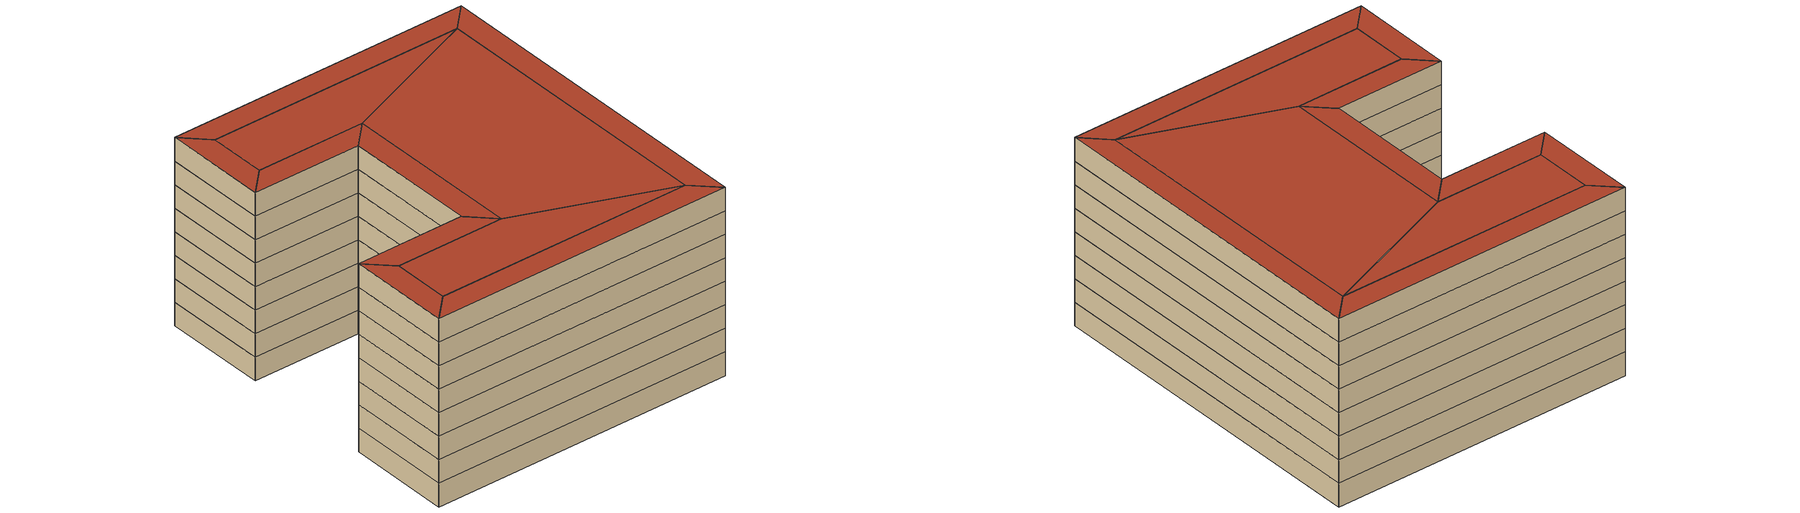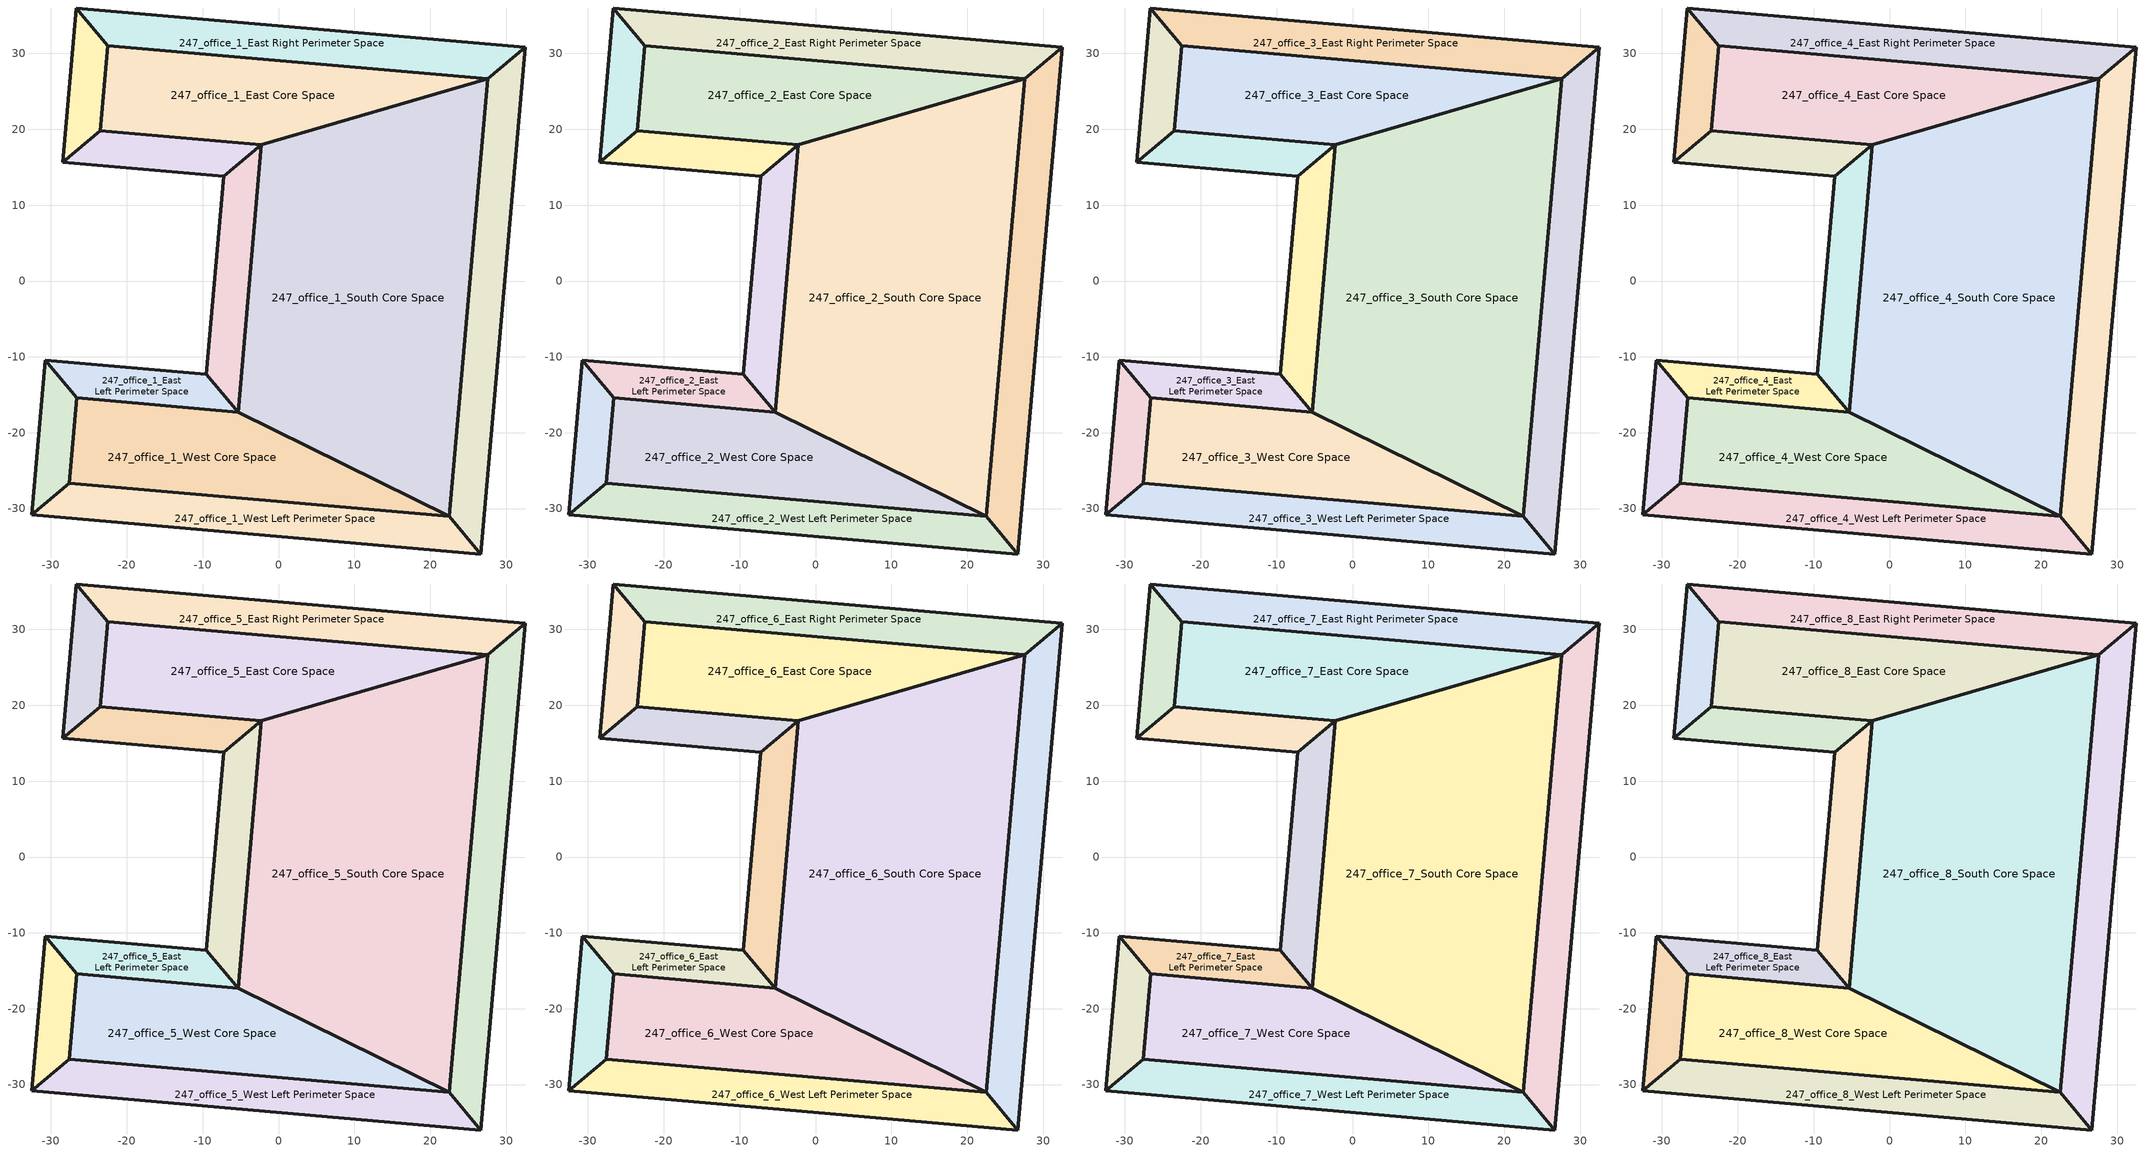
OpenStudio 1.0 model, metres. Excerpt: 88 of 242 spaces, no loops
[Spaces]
247_office_1_West Left Perimeter Space
 floor ground: 26.68,-35.99 -32.53,-30.81 -27.57,-26.65 22.53,-31.04 z0
 wall outside: -32.53,-30.81 26.68,-35.99 22.53,-31.04 -27.57,-26.65 -32.53,-30.81 z0:4.57
 roof outside: 22.53,-31.04 -27.57,-26.65 -32.53,-30.81 26.68,-35.99 z4.57
247_office_1_North Left Perimeter Space
 floor ground: -32.53,-30.81 -30.75,-10.47 -26.59,-15.42 -27.57,-26.65 z0
 wall outside: -30.75,-10.47 -32.53,-30.81 -27.57,-26.65 -26.59,-15.42 -30.75,-10.47 z0:4.57
 roof outside: -27.57,-26.65 -26.59,-15.42 -30.75,-10.47 -32.53,-30.81 z4.57
247_office_1_East Left Perimeter Space
 floor ground: -30.75,-10.47 -9.49,-12.33 -5.34,-17.28 -26.59,-15.42 z0
 wall outside: -9.49,-12.33 -30.75,-10.47 -26.59,-15.42 -5.34,-17.28 -9.49,-12.33 z0:4.57
 roof outside: -26.59,-15.42 -5.34,-17.28 -9.49,-12.33 -30.75,-10.47 z4.57
247_office_1_North Lower Perimeter Space
 floor ground: -9.49,-12.33 -7.21,13.79 -2.25,17.94 -5.34,-17.28 z0
 wall outside: -7.21,13.79 -9.49,-12.33 -5.34,-17.28 -2.25,17.94 -7.21,13.79 z0:4.57
 roof outside: -5.34,-17.28 -2.25,17.94 -7.21,13.79 -9.49,-12.33 z4.57
247_office_1_West Right Perimeter Space
 floor ground: -7.21,13.79 -28.46,15.65 -23.51,19.8 -2.25,17.94 z0
 wall outside: -28.46,15.65 -7.21,13.79 -2.25,17.94 -23.51,19.8 -28.46,15.65 z0:4.57
 roof outside: -2.25,17.94 -23.51,19.8 -28.46,15.65 -7.21,13.79 z4.57
247_office_1_North Right Perimeter Space
 floor ground: -28.46,15.65 -26.68,35.99 -22.53,31.04 -23.51,19.8 z0
 wall outside: -26.68,35.99 -28.46,15.65 -23.51,19.8 -22.53,31.04 -26.68,35.99 z0:4.57
 roof outside: -23.51,19.8 -22.53,31.04 -26.68,35.99 -28.46,15.65 z4.57
247_office_1_East Right Perimeter Space
 floor ground: -26.68,35.99 32.53,30.81 27.57,26.65 -22.53,31.04 z0
 wall outside: 32.53,30.81 -26.68,35.99 -22.53,31.04 27.57,26.65 32.53,30.81 z0:4.57
 roof outside: -22.53,31.04 27.57,26.65 32.53,30.81 -26.68,35.99 z4.57
247_office_1_South Lower Perimeter Space
 floor ground: 32.53,30.81 26.68,-35.99 22.53,-31.04 27.57,26.65 z0
 wall outside: 26.68,-35.99 32.53,30.81 27.57,26.65 22.53,-31.04 26.68,-35.99 z0:4.57
 roof outside: 27.57,26.65 22.53,-31.04 26.68,-35.99 32.53,30.81 z4.57
247_office_1_West Core Space
 floor ground: 22.53,-31.04 -27.57,-26.65 -26.59,-15.42 -5.34,-17.28 z0
 wall outside: -27.57,-26.65 22.53,-31.04 -5.34,-17.28 -26.59,-15.42 -27.57,-26.65 z0:4.57
 roof outside: -5.34,-17.28 -26.59,-15.42 -27.57,-26.65 22.53,-31.04 z4.57
247_office_1_South Core Space
 floor ground: -5.34,-17.28 -2.25,17.94 27.57,26.65 22.53,-31.04 z0
 wall outside: -2.25,17.94 -5.34,-17.28 22.53,-31.04 27.57,26.65 -2.25,17.94 z0:4.57
 roof outside: 22.53,-31.04 27.57,26.65 -2.25,17.94 -5.34,-17.28 z4.57
247_office_1_East Core Space
 floor ground: -2.25,17.94 -23.51,19.8 -22.53,31.04 27.57,26.65 z0
 wall outside: -23.51,19.8 -2.25,17.94 27.57,26.65 -22.53,31.04 -23.51,19.8 z0:4.57
 roof outside: 27.57,26.65 -22.53,31.04 -23.51,19.8 -2.25,17.94 z4.57
247_office_2_West Left Perimeter Space
 floor ground: 26.68,-35.99 -32.53,-30.81 -27.57,-26.65 22.53,-31.04 z4.57
 wall outside: -32.53,-30.81 26.68,-35.99 22.53,-31.04 -27.57,-26.65 -32.53,-30.81 z4.57:9.14
 roof outside: 22.53,-31.04 -27.57,-26.65 -32.53,-30.81 26.68,-35.99 z9.14
247_office_2_North Left Perimeter Space
 floor ground: -32.53,-30.81 -30.75,-10.47 -26.59,-15.42 -27.57,-26.65 z4.57
 wall outside: -30.75,-10.47 -32.53,-30.81 -27.57,-26.65 -26.59,-15.42 -30.75,-10.47 z4.57:9.14
 roof outside: -27.57,-26.65 -26.59,-15.42 -30.75,-10.47 -32.53,-30.81 z9.14
247_office_2_East Left Perimeter Space
 floor ground: -30.75,-10.47 -9.49,-12.33 -5.34,-17.28 -26.59,-15.42 z4.57
 wall outside: -9.49,-12.33 -30.75,-10.47 -26.59,-15.42 -5.34,-17.28 -9.49,-12.33 z4.57:9.14
 roof outside: -26.59,-15.42 -5.34,-17.28 -9.49,-12.33 -30.75,-10.47 z9.14
247_office_2_North Lower Perimeter Space
 floor ground: -9.49,-12.33 -7.21,13.79 -2.25,17.94 -5.34,-17.28 z4.57
 wall outside: -7.21,13.79 -9.49,-12.33 -5.34,-17.28 -2.25,17.94 -7.21,13.79 z4.57:9.14
 roof outside: -5.34,-17.28 -2.25,17.94 -7.21,13.79 -9.49,-12.33 z9.14
247_office_2_West Right Perimeter Space
 floor ground: -7.21,13.79 -28.46,15.65 -23.51,19.8 -2.25,17.94 z4.57
 wall outside: -28.46,15.65 -7.21,13.79 -2.25,17.94 -23.51,19.8 -28.46,15.65 z4.57:9.14
 roof outside: -2.25,17.94 -23.51,19.8 -28.46,15.65 -7.21,13.79 z9.14
247_office_2_North Right Perimeter Space
 floor ground: -28.46,15.65 -26.68,35.99 -22.53,31.04 -23.51,19.8 z4.57
 wall outside: -26.68,35.99 -28.46,15.65 -23.51,19.8 -22.53,31.04 -26.68,35.99 z4.57:9.14
 roof outside: -23.51,19.8 -22.53,31.04 -26.68,35.99 -28.46,15.65 z9.14
247_office_2_East Right Perimeter Space
 floor ground: -26.68,35.99 32.53,30.81 27.57,26.65 -22.53,31.04 z4.57
 wall outside: 32.53,30.81 -26.68,35.99 -22.53,31.04 27.57,26.65 32.53,30.81 z4.57:9.14
 roof outside: -22.53,31.04 27.57,26.65 32.53,30.81 -26.68,35.99 z9.14
247_office_2_South Lower Perimeter Space
 floor ground: 32.53,30.81 26.68,-35.99 22.53,-31.04 27.57,26.65 z4.57
 wall outside: 26.68,-35.99 32.53,30.81 27.57,26.65 22.53,-31.04 26.68,-35.99 z4.57:9.14
 roof outside: 27.57,26.65 22.53,-31.04 26.68,-35.99 32.53,30.81 z9.14
247_office_2_West Core Space
 floor ground: 22.53,-31.04 -27.57,-26.65 -26.59,-15.42 -5.34,-17.28 z4.57
 wall outside: -27.57,-26.65 22.53,-31.04 -5.34,-17.28 -26.59,-15.42 -27.57,-26.65 z4.57:9.14
 roof outside: -5.34,-17.28 -26.59,-15.42 -27.57,-26.65 22.53,-31.04 z9.14
247_office_2_South Core Space
 floor ground: -5.34,-17.28 -2.25,17.94 27.57,26.65 22.53,-31.04 z4.57
 wall outside: -2.25,17.94 -5.34,-17.28 22.53,-31.04 27.57,26.65 -2.25,17.94 z4.57:9.14
 roof outside: 22.53,-31.04 27.57,26.65 -2.25,17.94 -5.34,-17.28 z9.14
247_office_2_East Core Space
 floor ground: -2.25,17.94 -23.51,19.8 -22.53,31.04 27.57,26.65 z4.57
 wall outside: -23.51,19.8 -2.25,17.94 27.57,26.65 -22.53,31.04 -23.51,19.8 z4.57:9.14
 roof outside: 27.57,26.65 -22.53,31.04 -23.51,19.8 -2.25,17.94 z9.14
247_office_3_West Left Perimeter Space
 floor ground: 26.68,-35.99 -32.53,-30.81 -27.57,-26.65 22.53,-31.04 z9.14
 wall outside: -32.53,-30.81 26.68,-35.99 22.53,-31.04 -27.57,-26.65 -32.53,-30.81 z9.14:13.72
 roof outside: 22.53,-31.04 -27.57,-26.65 -32.53,-30.81 26.68,-35.99 z13.72
247_office_3_North Left Perimeter Space
 floor ground: -32.53,-30.81 -30.75,-10.47 -26.59,-15.42 -27.57,-26.65 z9.14
 wall outside: -30.75,-10.47 -32.53,-30.81 -27.57,-26.65 -26.59,-15.42 -30.75,-10.47 z9.14:13.72
 roof outside: -27.57,-26.65 -26.59,-15.42 -30.75,-10.47 -32.53,-30.81 z13.72
247_office_3_East Left Perimeter Space
 floor ground: -30.75,-10.47 -9.49,-12.33 -5.34,-17.28 -26.59,-15.42 z9.14
 wall outside: -9.49,-12.33 -30.75,-10.47 -26.59,-15.42 -5.34,-17.28 -9.49,-12.33 z9.14:13.72
 roof outside: -26.59,-15.42 -5.34,-17.28 -9.49,-12.33 -30.75,-10.47 z13.72
247_office_3_North Lower Perimeter Space
 floor ground: -9.49,-12.33 -7.21,13.79 -2.25,17.94 -5.34,-17.28 z9.14
 wall outside: -7.21,13.79 -9.49,-12.33 -5.34,-17.28 -2.25,17.94 -7.21,13.79 z9.14:13.72
 roof outside: -5.34,-17.28 -2.25,17.94 -7.21,13.79 -9.49,-12.33 z13.72
247_office_3_West Right Perimeter Space
 floor ground: -7.21,13.79 -28.46,15.65 -23.51,19.8 -2.25,17.94 z9.14
 wall outside: -28.46,15.65 -7.21,13.79 -2.25,17.94 -23.51,19.8 -28.46,15.65 z9.14:13.72
 roof outside: -2.25,17.94 -23.51,19.8 -28.46,15.65 -7.21,13.79 z13.72
247_office_3_North Right Perimeter Space
 floor ground: -28.46,15.65 -26.68,35.99 -22.53,31.04 -23.51,19.8 z9.14
 wall outside: -26.68,35.99 -28.46,15.65 -23.51,19.8 -22.53,31.04 -26.68,35.99 z9.14:13.72
 roof outside: -23.51,19.8 -22.53,31.04 -26.68,35.99 -28.46,15.65 z13.72
247_office_3_East Right Perimeter Space
 floor ground: -26.68,35.99 32.53,30.81 27.57,26.65 -22.53,31.04 z9.14
 wall outside: 32.53,30.81 -26.68,35.99 -22.53,31.04 27.57,26.65 32.53,30.81 z9.14:13.72
 roof outside: -22.53,31.04 27.57,26.65 32.53,30.81 -26.68,35.99 z13.72
247_office_3_South Lower Perimeter Space
 floor ground: 32.53,30.81 26.68,-35.99 22.53,-31.04 27.57,26.65 z9.14
 wall outside: 26.68,-35.99 32.53,30.81 27.57,26.65 22.53,-31.04 26.68,-35.99 z9.14:13.72
 roof outside: 27.57,26.65 22.53,-31.04 26.68,-35.99 32.53,30.81 z13.72
247_office_3_West Core Space
 floor ground: 22.53,-31.04 -27.57,-26.65 -26.59,-15.42 -5.34,-17.28 z9.14
 wall outside: -27.57,-26.65 22.53,-31.04 -5.34,-17.28 -26.59,-15.42 -27.57,-26.65 z9.14:13.72
 roof outside: -5.34,-17.28 -26.59,-15.42 -27.57,-26.65 22.53,-31.04 z13.72
247_office_3_South Core Space
 floor ground: -5.34,-17.28 -2.25,17.94 27.57,26.65 22.53,-31.04 z9.14
 wall outside: -2.25,17.94 -5.34,-17.28 22.53,-31.04 27.57,26.65 -2.25,17.94 z9.14:13.72
 roof outside: 22.53,-31.04 27.57,26.65 -2.25,17.94 -5.34,-17.28 z13.72
247_office_3_East Core Space
 floor ground: -2.25,17.94 -23.51,19.8 -22.53,31.04 27.57,26.65 z9.14
 wall outside: -23.51,19.8 -2.25,17.94 27.57,26.65 -22.53,31.04 -23.51,19.8 z9.14:13.72
 roof outside: 27.57,26.65 -22.53,31.04 -23.51,19.8 -2.25,17.94 z13.72
247_office_4_West Left Perimeter Space
 floor ground: 26.68,-35.99 -32.53,-30.81 -27.57,-26.65 22.53,-31.04 z13.72
 wall outside: -32.53,-30.81 26.68,-35.99 22.53,-31.04 -27.57,-26.65 -32.53,-30.81 z13.72:18.29
 roof outside: 22.53,-31.04 -27.57,-26.65 -32.53,-30.81 26.68,-35.99 z18.29
247_office_4_North Left Perimeter Space
 floor ground: -32.53,-30.81 -30.75,-10.47 -26.59,-15.42 -27.57,-26.65 z13.72
 wall outside: -30.75,-10.47 -32.53,-30.81 -27.57,-26.65 -26.59,-15.42 -30.75,-10.47 z13.72:18.29
 roof outside: -27.57,-26.65 -26.59,-15.42 -30.75,-10.47 -32.53,-30.81 z18.29
247_office_4_East Left Perimeter Space
 floor ground: -30.75,-10.47 -9.49,-12.33 -5.34,-17.28 -26.59,-15.42 z13.72
 wall outside: -9.49,-12.33 -30.75,-10.47 -26.59,-15.42 -5.34,-17.28 -9.49,-12.33 z13.72:18.29
 roof outside: -26.59,-15.42 -5.34,-17.28 -9.49,-12.33 -30.75,-10.47 z18.29
247_office_4_North Lower Perimeter Space
 floor ground: -9.49,-12.33 -7.21,13.79 -2.25,17.94 -5.34,-17.28 z13.72
 wall outside: -7.21,13.79 -9.49,-12.33 -5.34,-17.28 -2.25,17.94 -7.21,13.79 z13.72:18.29
 roof outside: -5.34,-17.28 -2.25,17.94 -7.21,13.79 -9.49,-12.33 z18.29
247_office_4_West Right Perimeter Space
 floor ground: -7.21,13.79 -28.46,15.65 -23.51,19.8 -2.25,17.94 z13.72
 wall outside: -28.46,15.65 -7.21,13.79 -2.25,17.94 -23.51,19.8 -28.46,15.65 z13.72:18.29
 roof outside: -2.25,17.94 -23.51,19.8 -28.46,15.65 -7.21,13.79 z18.29
247_office_4_North Right Perimeter Space
 floor ground: -28.46,15.65 -26.68,35.99 -22.53,31.04 -23.51,19.8 z13.72
 wall outside: -26.68,35.99 -28.46,15.65 -23.51,19.8 -22.53,31.04 -26.68,35.99 z13.72:18.29
 roof outside: -23.51,19.8 -22.53,31.04 -26.68,35.99 -28.46,15.65 z18.29
247_office_4_East Right Perimeter Space
 floor ground: -26.68,35.99 32.53,30.81 27.57,26.65 -22.53,31.04 z13.72
 wall outside: 32.53,30.81 -26.68,35.99 -22.53,31.04 27.57,26.65 32.53,30.81 z13.72:18.29
 roof outside: -22.53,31.04 27.57,26.65 32.53,30.81 -26.68,35.99 z18.29
247_office_4_South Lower Perimeter Space
 floor ground: 32.53,30.81 26.68,-35.99 22.53,-31.04 27.57,26.65 z13.72
 wall outside: 26.68,-35.99 32.53,30.81 27.57,26.65 22.53,-31.04 26.68,-35.99 z13.72:18.29
 roof outside: 27.57,26.65 22.53,-31.04 26.68,-35.99 32.53,30.81 z18.29
247_office_4_West Core Space
 floor ground: 22.53,-31.04 -27.57,-26.65 -26.59,-15.42 -5.34,-17.28 z13.72
 wall outside: -27.57,-26.65 22.53,-31.04 -5.34,-17.28 -26.59,-15.42 -27.57,-26.65 z13.72:18.29
 roof outside: -5.34,-17.28 -26.59,-15.42 -27.57,-26.65 22.53,-31.04 z18.29
247_office_4_South Core Space
 floor ground: -5.34,-17.28 -2.25,17.94 27.57,26.65 22.53,-31.04 z13.72
 wall outside: -2.25,17.94 -5.34,-17.28 22.53,-31.04 27.57,26.65 -2.25,17.94 z13.72:18.29
 roof outside: 22.53,-31.04 27.57,26.65 -2.25,17.94 -5.34,-17.28 z18.29
247_office_4_East Core Space
 floor ground: -2.25,17.94 -23.51,19.8 -22.53,31.04 27.57,26.65 z13.72
 wall outside: -23.51,19.8 -2.25,17.94 27.57,26.65 -22.53,31.04 -23.51,19.8 z13.72:18.29
 roof outside: 27.57,26.65 -22.53,31.04 -23.51,19.8 -2.25,17.94 z18.29
247_office_5_West Left Perimeter Space
 floor ground: 26.68,-35.99 -32.53,-30.81 -27.57,-26.65 22.53,-31.04 z18.29
 wall outside: -32.53,-30.81 26.68,-35.99 22.53,-31.04 -27.57,-26.65 -32.53,-30.81 z18.29:22.86
 roof outside: 22.53,-31.04 -27.57,-26.65 -32.53,-30.81 26.68,-35.99 z22.86
247_office_5_North Left Perimeter Space
 floor ground: -32.53,-30.81 -30.75,-10.47 -26.59,-15.42 -27.57,-26.65 z18.29
 wall outside: -30.75,-10.47 -32.53,-30.81 -27.57,-26.65 -26.59,-15.42 -30.75,-10.47 z18.29:22.86
 roof outside: -27.57,-26.65 -26.59,-15.42 -30.75,-10.47 -32.53,-30.81 z22.86
247_office_5_East Left Perimeter Space
 floor ground: -30.75,-10.47 -9.49,-12.33 -5.34,-17.28 -26.59,-15.42 z18.29
 wall outside: -9.49,-12.33 -30.75,-10.47 -26.59,-15.42 -5.34,-17.28 -9.49,-12.33 z18.29:22.86
 roof outside: -26.59,-15.42 -5.34,-17.28 -9.49,-12.33 -30.75,-10.47 z22.86
247_office_5_North Lower Perimeter Space
 floor ground: -9.49,-12.33 -7.21,13.79 -2.25,17.94 -5.34,-17.28 z18.29
 wall outside: -7.21,13.79 -9.49,-12.33 -5.34,-17.28 -2.25,17.94 -7.21,13.79 z18.29:22.86
 roof outside: -5.34,-17.28 -2.25,17.94 -7.21,13.79 -9.49,-12.33 z22.86
247_office_5_West Right Perimeter Space
 floor ground: -7.21,13.79 -28.46,15.65 -23.51,19.8 -2.25,17.94 z18.29
 wall outside: -28.46,15.65 -7.21,13.79 -2.25,17.94 -23.51,19.8 -28.46,15.65 z18.29:22.86
 roof outside: -2.25,17.94 -23.51,19.8 -28.46,15.65 -7.21,13.79 z22.86
247_office_5_North Right Perimeter Space
 floor ground: -28.46,15.65 -26.68,35.99 -22.53,31.04 -23.51,19.8 z18.29
 wall outside: -26.68,35.99 -28.46,15.65 -23.51,19.8 -22.53,31.04 -26.68,35.99 z18.29:22.86
 roof outside: -23.51,19.8 -22.53,31.04 -26.68,35.99 -28.46,15.65 z22.86
247_office_5_East Right Perimeter Space
 floor ground: -26.68,35.99 32.53,30.81 27.57,26.65 -22.53,31.04 z18.29
 wall outside: 32.53,30.81 -26.68,35.99 -22.53,31.04 27.57,26.65 32.53,30.81 z18.29:22.86
 roof outside: -22.53,31.04 27.57,26.65 32.53,30.81 -26.68,35.99 z22.86
247_office_5_South Lower Perimeter Space
 floor ground: 32.53,30.81 26.68,-35.99 22.53,-31.04 27.57,26.65 z18.29
 wall outside: 26.68,-35.99 32.53,30.81 27.57,26.65 22.53,-31.04 26.68,-35.99 z18.29:22.86
 roof outside: 27.57,26.65 22.53,-31.04 26.68,-35.99 32.53,30.81 z22.86
247_office_5_West Core Space
 floor ground: 22.53,-31.04 -27.57,-26.65 -26.59,-15.42 -5.34,-17.28 z18.29
 wall outside: -27.57,-26.65 22.53,-31.04 -5.34,-17.28 -26.59,-15.42 -27.57,-26.65 z18.29:22.86
 roof outside: -5.34,-17.28 -26.59,-15.42 -27.57,-26.65 22.53,-31.04 z22.86
247_office_5_South Core Space
 floor ground: -5.34,-17.28 -2.25,17.94 27.57,26.65 22.53,-31.04 z18.29
 wall outside: -2.25,17.94 -5.34,-17.28 22.53,-31.04 27.57,26.65 -2.25,17.94 z18.29:22.86
 roof outside: 22.53,-31.04 27.57,26.65 -2.25,17.94 -5.34,-17.28 z22.86
247_office_5_East Core Space
 floor ground: -2.25,17.94 -23.51,19.8 -22.53,31.04 27.57,26.65 z18.29
 wall outside: -23.51,19.8 -2.25,17.94 27.57,26.65 -22.53,31.04 -23.51,19.8 z18.29:22.86
 roof outside: 27.57,26.65 -22.53,31.04 -23.51,19.8 -2.25,17.94 z22.86
247_office_6_West Left Perimeter Space
 floor ground: 26.68,-35.99 -32.53,-30.81 -27.57,-26.65 22.53,-31.04 z22.86
 wall outside: -32.53,-30.81 26.68,-35.99 22.53,-31.04 -27.57,-26.65 -32.53,-30.81 z22.86:27.43
 roof outside: 22.53,-31.04 -27.57,-26.65 -32.53,-30.81 26.68,-35.99 z27.43
247_office_6_North Left Perimeter Space
 floor ground: -32.53,-30.81 -30.75,-10.47 -26.59,-15.42 -27.57,-26.65 z22.86
 wall outside: -30.75,-10.47 -32.53,-30.81 -27.57,-26.65 -26.59,-15.42 -30.75,-10.47 z22.86:27.43
 roof outside: -27.57,-26.65 -26.59,-15.42 -30.75,-10.47 -32.53,-30.81 z27.43
247_office_6_East Left Perimeter Space
 floor ground: -30.75,-10.47 -9.49,-12.33 -5.34,-17.28 -26.59,-15.42 z22.86
 wall outside: -9.49,-12.33 -30.75,-10.47 -26.59,-15.42 -5.34,-17.28 -9.49,-12.33 z22.86:27.43
 roof outside: -26.59,-15.42 -5.34,-17.28 -9.49,-12.33 -30.75,-10.47 z27.43
247_office_6_North Lower Perimeter Space
 floor ground: -9.49,-12.33 -7.21,13.79 -2.25,17.94 -5.34,-17.28 z22.86
 wall outside: -7.21,13.79 -9.49,-12.33 -5.34,-17.28 -2.25,17.94 -7.21,13.79 z22.86:27.43
 roof outside: -5.34,-17.28 -2.25,17.94 -7.21,13.79 -9.49,-12.33 z27.43
247_office_6_West Right Perimeter Space
 floor ground: -7.21,13.79 -28.46,15.65 -23.51,19.8 -2.25,17.94 z22.86
 wall outside: -28.46,15.65 -7.21,13.79 -2.25,17.94 -23.51,19.8 -28.46,15.65 z22.86:27.43
 roof outside: -2.25,17.94 -23.51,19.8 -28.46,15.65 -7.21,13.79 z27.43
247_office_6_North Right Perimeter Space
 floor ground: -28.46,15.65 -26.68,35.99 -22.53,31.04 -23.51,19.8 z22.86
 wall outside: -26.68,35.99 -28.46,15.65 -23.51,19.8 -22.53,31.04 -26.68,35.99 z22.86:27.43
 roof outside: -23.51,19.8 -22.53,31.04 -26.68,35.99 -28.46,15.65 z27.43
247_office_6_East Right Perimeter Space
 floor ground: -26.68,35.99 32.53,30.81 27.57,26.65 -22.53,31.04 z22.86
 wall outside: 32.53,30.81 -26.68,35.99 -22.53,31.04 27.57,26.65 32.53,30.81 z22.86:27.43
 roof outside: -22.53,31.04 27.57,26.65 32.53,30.81 -26.68,35.99 z27.43
247_office_6_South Lower Perimeter Space
 floor ground: 32.53,30.81 26.68,-35.99 22.53,-31.04 27.57,26.65 z22.86
 wall outside: 26.68,-35.99 32.53,30.81 27.57,26.65 22.53,-31.04 26.68,-35.99 z22.86:27.43
 roof outside: 27.57,26.65 22.53,-31.04 26.68,-35.99 32.53,30.81 z27.43
247_office_6_West Core Space
 floor ground: 22.53,-31.04 -27.57,-26.65 -26.59,-15.42 -5.34,-17.28 z22.86
 wall outside: -27.57,-26.65 22.53,-31.04 -5.34,-17.28 -26.59,-15.42 -27.57,-26.65 z22.86:27.43
 roof outside: -5.34,-17.28 -26.59,-15.42 -27.57,-26.65 22.53,-31.04 z27.43
247_office_6_South Core Space
 floor ground: -5.34,-17.28 -2.25,17.94 27.57,26.65 22.53,-31.04 z22.86
 wall outside: -2.25,17.94 -5.34,-17.28 22.53,-31.04 27.57,26.65 -2.25,17.94 z22.86:27.43
 roof outside: 22.53,-31.04 27.57,26.65 -2.25,17.94 -5.34,-17.28 z27.43
247_office_6_East Core Space
 floor ground: -2.25,17.94 -23.51,19.8 -22.53,31.04 27.57,26.65 z22.86
 wall outside: -23.51,19.8 -2.25,17.94 27.57,26.65 -22.53,31.04 -23.51,19.8 z22.86:27.43
 roof outside: 27.57,26.65 -22.53,31.04 -23.51,19.8 -2.25,17.94 z27.43
247_office_7_West Left Perimeter Space
 floor ground: 26.68,-35.99 -32.53,-30.81 -27.57,-26.65 22.53,-31.04 z27.43
 wall outside: -32.53,-30.81 26.68,-35.99 22.53,-31.04 -27.57,-26.65 -32.53,-30.81 z27.43:32
 roof outside: 22.53,-31.04 -27.57,-26.65 -32.53,-30.81 26.68,-35.99 z32
247_office_7_North Left Perimeter Space
 floor ground: -32.53,-30.81 -30.75,-10.47 -26.59,-15.42 -27.57,-26.65 z27.43
 wall outside: -30.75,-10.47 -32.53,-30.81 -27.57,-26.65 -26.59,-15.42 -30.75,-10.47 z27.43:32
 roof outside: -27.57,-26.65 -26.59,-15.42 -30.75,-10.47 -32.53,-30.81 z32
247_office_7_East Left Perimeter Space
 floor ground: -30.75,-10.47 -9.49,-12.33 -5.34,-17.28 -26.59,-15.42 z27.43
 wall outside: -9.49,-12.33 -30.75,-10.47 -26.59,-15.42 -5.34,-17.28 -9.49,-12.33 z27.43:32
 roof outside: -26.59,-15.42 -5.34,-17.28 -9.49,-12.33 -30.75,-10.47 z32
247_office_7_North Lower Perimeter Space
 floor ground: -9.49,-12.33 -7.21,13.79 -2.25,17.94 -5.34,-17.28 z27.43
 wall outside: -7.21,13.79 -9.49,-12.33 -5.34,-17.28 -2.25,17.94 -7.21,13.79 z27.43:32
 roof outside: -5.34,-17.28 -2.25,17.94 -7.21,13.79 -9.49,-12.33 z32
247_office_7_West Right Perimeter Space
 floor ground: -7.21,13.79 -28.46,15.65 -23.51,19.8 -2.25,17.94 z27.43
 wall outside: -28.46,15.65 -7.21,13.79 -2.25,17.94 -23.51,19.8 -28.46,15.65 z27.43:32
 roof outside: -2.25,17.94 -23.51,19.8 -28.46,15.65 -7.21,13.79 z32
247_office_7_North Right Perimeter Space
 floor ground: -28.46,15.65 -26.68,35.99 -22.53,31.04 -23.51,19.8 z27.43
 wall outside: -26.68,35.99 -28.46,15.65 -23.51,19.8 -22.53,31.04 -26.68,35.99 z27.43:32
 roof outside: -23.51,19.8 -22.53,31.04 -26.68,35.99 -28.46,15.65 z32
247_office_7_East Right Perimeter Space
 floor ground: -26.68,35.99 32.53,30.81 27.57,26.65 -22.53,31.04 z27.43
 wall outside: 32.53,30.81 -26.68,35.99 -22.53,31.04 27.57,26.65 32.53,30.81 z27.43:32
 roof outside: -22.53,31.04 27.57,26.65 32.53,30.81 -26.68,35.99 z32
247_office_7_South Lower Perimeter Space
 floor ground: 32.53,30.81 26.68,-35.99 22.53,-31.04 27.57,26.65 z27.43
 wall outside: 26.68,-35.99 32.53,30.81 27.57,26.65 22.53,-31.04 26.68,-35.99 z27.43:32
 roof outside: 27.57,26.65 22.53,-31.04 26.68,-35.99 32.53,30.81 z32
247_office_7_West Core Space
 floor ground: 22.53,-31.04 -27.57,-26.65 -26.59,-15.42 -5.34,-17.28 z27.43
 wall outside: -27.57,-26.65 22.53,-31.04 -5.34,-17.28 -26.59,-15.42 -27.57,-26.65 z27.43:32
 roof outside: -5.34,-17.28 -26.59,-15.42 -27.57,-26.65 22.53,-31.04 z32
247_office_7_South Core Space
 floor ground: -5.34,-17.28 -2.25,17.94 27.57,26.65 22.53,-31.04 z27.43
 wall outside: -2.25,17.94 -5.34,-17.28 22.53,-31.04 27.57,26.65 -2.25,17.94 z27.43:32
 roof outside: 22.53,-31.04 27.57,26.65 -2.25,17.94 -5.34,-17.28 z32
247_office_7_East Core Space
 floor ground: -2.25,17.94 -23.51,19.8 -22.53,31.04 27.57,26.65 z27.43
 wall outside: -23.51,19.8 -2.25,17.94 27.57,26.65 -22.53,31.04 -23.51,19.8 z27.43:32
 roof outside: 27.57,26.65 -22.53,31.04 -23.51,19.8 -2.25,17.94 z32
247_office_8_West Left Perimeter Space
 floor ground: 26.68,-35.99 -32.53,-30.81 -27.57,-26.65 22.53,-31.04 z32
 wall outside: -32.53,-30.81 26.68,-35.99 22.53,-31.04 -27.57,-26.65 -32.53,-30.81 z32:36.58
 roof outside: 22.53,-31.04 -27.57,-26.65 -32.53,-30.81 26.68,-35.99 z36.58
247_office_8_North Left Perimeter Space
 floor ground: -32.53,-30.81 -30.75,-10.47 -26.59,-15.42 -27.57,-26.65 z32
 wall outside: -30.75,-10.47 -32.53,-30.81 -27.57,-26.65 -26.59,-15.42 -30.75,-10.47 z32:36.58
 roof outside: -27.57,-26.65 -26.59,-15.42 -30.75,-10.47 -32.53,-30.81 z36.58
247_office_8_East Left Perimeter Space
 floor ground: -30.75,-10.47 -9.49,-12.33 -5.34,-17.28 -26.59,-15.42 z32
 wall outside: -9.49,-12.33 -30.75,-10.47 -26.59,-15.42 -5.34,-17.28 -9.49,-12.33 z32:36.58
 roof outside: -26.59,-15.42 -5.34,-17.28 -9.49,-12.33 -30.75,-10.47 z36.58
247_office_8_North Lower Perimeter Space
 floor ground: -9.49,-12.33 -7.21,13.79 -2.25,17.94 -5.34,-17.28 z32
 wall outside: -7.21,13.79 -9.49,-12.33 -5.34,-17.28 -2.25,17.94 -7.21,13.79 z32:36.58
 roof outside: -5.34,-17.28 -2.25,17.94 -7.21,13.79 -9.49,-12.33 z36.58
247_office_8_West Right Perimeter Space
 floor ground: -7.21,13.79 -28.46,15.65 -23.51,19.8 -2.25,17.94 z32
 wall outside: -28.46,15.65 -7.21,13.79 -2.25,17.94 -23.51,19.8 -28.46,15.65 z32:36.58
 roof outside: -2.25,17.94 -23.51,19.8 -28.46,15.65 -7.21,13.79 z36.58
247_office_8_North Right Perimeter Space
 floor ground: -28.46,15.65 -26.68,35.99 -22.53,31.04 -23.51,19.8 z32
 wall outside: -26.68,35.99 -28.46,15.65 -23.51,19.8 -22.53,31.04 -26.68,35.99 z32:36.58
 roof outside: -23.51,19.8 -22.53,31.04 -26.68,35.99 -28.46,15.65 z36.58
247_office_8_East Right Perimeter Space
 floor ground: -26.68,35.99 32.53,30.81 27.57,26.65 -22.53,31.04 z32
 wall outside: 32.53,30.81 -26.68,35.99 -22.53,31.04 27.57,26.65 32.53,30.81 z32:36.58
 roof outside: -22.53,31.04 27.57,26.65 32.53,30.81 -26.68,35.99 z36.58
247_office_8_South Lower Perimeter Space
 floor ground: 32.53,30.81 26.68,-35.99 22.53,-31.04 27.57,26.65 z32
 wall outside: 26.68,-35.99 32.53,30.81 27.57,26.65 22.53,-31.04 26.68,-35.99 z32:36.58
 roof outside: 27.57,26.65 22.53,-31.04 26.68,-35.99 32.53,30.81 z36.58
247_office_8_West Core Space
 floor ground: 22.53,-31.04 -27.57,-26.65 -26.59,-15.42 -5.34,-17.28 z32
 wall outside: -27.57,-26.65 22.53,-31.04 -5.34,-17.28 -26.59,-15.42 -27.57,-26.65 z32:36.58
 roof outside: -5.34,-17.28 -26.59,-15.42 -27.57,-26.65 22.53,-31.04 z36.58
247_office_8_South Core Space
 floor ground: -5.34,-17.28 -2.25,17.94 27.57,26.65 22.53,-31.04 z32
 wall outside: -2.25,17.94 -5.34,-17.28 22.53,-31.04 27.57,26.65 -2.25,17.94 z32:36.58
 roof outside: 22.53,-31.04 27.57,26.65 -2.25,17.94 -5.34,-17.28 z36.58
247_office_8_East Core Space
 floor ground: -2.25,17.94 -23.51,19.8 -22.53,31.04 27.57,26.65 z32
 wall outside: -23.51,19.8 -2.25,17.94 27.57,26.65 -22.53,31.04 -23.51,19.8 z32:36.58
 roof outside: 27.57,26.65 -22.53,31.04 -23.51,19.8 -2.25,17.94 z36.58
[Building]
Building 1: Default Construction Set=Default Construction Set 1
[Construction]
INT-FLOOR-TOPSIDE: 1/2IN Gypsum, 4IN CONCRETE HW, CP02 CARPET PAD
INT-FLOOR-UNDERSIDE: CP02 CARPET PAD, 4IN CONCRETE HW, 1/2IN Gypsum
Standard_Int-Wall: 1/2IN Gypsum, 1/2IN Gypsum
[Material] Thermal Absorptance=0.9
Name | Roughness | Thickness {m} | Conductivity {W/m-K} | Density {kg/m3} | Specific Heat {J/kg-K} | Solar Absorptance | Visible Absorptance
1/2IN Gypsum | Smooth | 0.0127 | 0.16 | 784.9 | 830 | 0.92 | 0.92
4IN CONCRETE HW | Rough | 0.1016 | 1.311 | 2240 | 836.8 | 0.7 | 0.7
[Material:NoMass]
CP02 CARPET PAD: Roughness=VeryRough; Thermal Resistance {m2-K/W}=0.2165; Thermal Absorptance=0.9; Solar Absorptance=0.7; Visible Absorptance=0.8
[DefaultSurfaceConstructions]
Default Surface Constructions 1: Floor Construction=INT-FLOOR-TOPSIDE; Wall Construction=Standard_Int-Wall; Roof Ceiling Construction=INT-FLOOR-UNDERSIDE
[DefaultConstructionSet]
Default Construction Set 1: Default Interior Surface Constructions=Default Surface Constructions 1
[AvailabilityManager:Scheduled]
Availability Manager Scheduled 1: Schedule=Always On Discrete
[Controller:WaterCoil]
Controller Water Coil 1: Action=Reverse; Minimum Actuated Flow {m3/s}=0
[BuildingStory] Nominal Floor to Floor Height {m}=4.572
Name | Nominal Z Coordinate {m}
Story 1 | 0
Story 2 | 4.572
Story 3 | 9.144
Story 4 | 13.716
Story 5 | 18.288
Story 6 | 22.86
Story 7 | 27.432
Story 8 | 32.004
[Space]
Name | Building Story | Thermal Zone
247_office_1_West Left Perimeter Space | Story 1 | 247_office_1_West Left Perimeter
247_office_1_North Left Perimeter Space | Story 1 | 247_office_1_North Left Perimeter
247_office_1_East Left Perimeter Space | Story 1 | 247_office_1_East Left Perimeter
247_office_1_North Lower Perimeter Space | Story 1 | 247_office_1_North Lower Perimeter
247_office_1_West Right Perimeter Space | Story 1 | 247_office_1_West Right Perimeter
247_office_1_North Right Perimeter Space | Story 1 | 247_office_1_North Right Perimeter
247_office_1_East Right Perimeter Space | Story 1 | 247_office_1_East Right Perimeter
247_office_1_South Lower Perimeter Space | Story 1 | 247_office_1_South Lower Perimeter
247_office_1_West Core Space | Story 1 | 247_office_1_West Core
247_office_1_South Core Space | Story 1 | 247_office_1_South Core
247_office_1_East Core Space | Story 1 | 247_office_1_East Core
247_office_2_West Left Perimeter Space | Story 2 | 247_office_2_West Left Perimeter
247_office_2_North Left Perimeter Space | Story 2 | 247_office_2_North Left Perimeter
247_office_2_East Left Perimeter Space | Story 2 | 247_office_2_East Left Perimeter
247_office_2_North Lower Perimeter Space | Story 2 | 247_office_2_North Lower Perimeter
247_office_2_West Right Perimeter Space | Story 2 | 247_office_2_West Right Perimeter
247_office_2_North Right Perimeter Space | Story 2 | 247_office_2_North Right Perimeter
247_office_2_East Right Perimeter Space | Story 2 | 247_office_2_East Right Perimeter
247_office_2_South Lower Perimeter Space | Story 2 | 247_office_2_South Lower Perimeter
247_office_2_West Core Space | Story 2 | 247_office_2_West Core
247_office_2_South Core Space | Story 2 | 247_office_2_South Core
247_office_2_East Core Space | Story 2 | 247_office_2_East Core
247_office_3_West Left Perimeter Space | Story 3 | 247_office_3_West Left Perimeter
247_office_3_North Left Perimeter Space | Story 3 | 247_office_3_North Left Perimeter
247_office_3_East Left Perimeter Space | Story 3 | 247_office_3_East Left Perimeter
247_office_3_North Lower Perimeter Space | Story 3 | 247_office_3_North Lower Perimeter
247_office_3_West Right Perimeter Space | Story 3 | 247_office_3_West Right Perimeter
247_office_3_North Right Perimeter Space | Story 3 | 247_office_3_North Right Perimeter
247_office_3_East Right Perimeter Space | Story 3 | 247_office_3_East Right Perimeter
247_office_3_South Lower Perimeter Space | Story 3 | 247_office_3_South Lower Perimeter
247_office_3_West Core Space | Story 3 | 247_office_3_West Core
247_office_3_South Core Space | Story 3 | 247_office_3_South Core
247_office_3_East Core Space | Story 3 | 247_office_3_East Core
247_office_4_West Left Perimeter Space | Story 4 | 247_office_4_West Left Perimeter
247_office_4_North Left Perimeter Space | Story 4 | 247_office_4_North Left Perimeter
247_office_4_East Left Perimeter Space | Story 4 | 247_office_4_East Left Perimeter
247_office_4_North Lower Perimeter Space | Story 4 | 247_office_4_North Lower Perimeter
247_office_4_West Right Perimeter Space | Story 4 | 247_office_4_West Right Perimeter
247_office_4_North Right Perimeter Space | Story 4 | 247_office_4_North Right Perimeter
247_office_4_East Right Perimeter Space | Story 4 | 247_office_4_East Right Perimeter
247_office_4_South Lower Perimeter Space | Story 4 | 247_office_4_South Lower Perimeter
247_office_4_West Core Space | Story 4 | 247_office_4_West Core
247_office_4_South Core Space | Story 4 | 247_office_4_South Core
247_office_4_East Core Space | Story 4 | 247_office_4_East Core
247_office_5_West Left Perimeter Space | Story 5 | 247_office_5_West Left Perimeter
247_office_5_North Left Perimeter Space | Story 5 | 247_office_5_North Left Perimeter
247_office_5_East Left Perimeter Space | Story 5 | 247_office_5_East Left Perimeter
247_office_5_North Lower Perimeter Space | Story 5 | 247_office_5_North Lower Perimeter
247_office_5_West Right Perimeter Space | Story 5 | 247_office_5_West Right Perimeter
247_office_5_North Right Perimeter Space | Story 5 | 247_office_5_North Right Perimeter
247_office_5_East Right Perimeter Space | Story 5 | 247_office_5_East Right Perimeter
247_office_5_South Lower Perimeter Space | Story 5 | 247_office_5_South Lower Perimeter
247_office_5_West Core Space | Story 5 | 247_office_5_West Core
247_office_5_South Core Space | Story 5 | 247_office_5_South Core
247_office_5_East Core Space | Story 5 | 247_office_5_East Core
247_office_6_West Left Perimeter Space | Story 6 | 247_office_6_West Left Perimeter
247_office_6_North Left Perimeter Space | Story 6 | 247_office_6_North Left Perimeter
247_office_6_East Left Perimeter Space | Story 6 | 247_office_6_East Left Perimeter
247_office_6_North Lower Perimeter Space | Story 6 | 247_office_6_North Lower Perimeter
247_office_6_West Right Perimeter Space | Story 6 | 247_office_6_West Right Perimeter
247_office_6_North Right Perimeter Space | Story 6 | 247_office_6_North Right Perimeter
247_office_6_East Right Perimeter Space | Story 6 | 247_office_6_East Right Perimeter
247_office_6_South Lower Perimeter Space | Story 6 | 247_office_6_South Lower Perimeter
247_office_6_West Core Space | Story 6 | 247_office_6_West Core
247_office_6_South Core Space | Story 6 | 247_office_6_South Core
247_office_6_East Core Space | Story 6 | 247_office_6_East Core
247_office_7_West Left Perimeter Space | Story 7 | 247_office_7_West Left Perimeter
247_office_7_North Left Perimeter Space | Story 7 | 247_office_7_North Left Perimeter
247_office_7_East Left Perimeter Space | Story 7 | 247_office_7_East Left Perimeter
247_office_7_North Lower Perimeter Space | Story 7 | 247_office_7_North Lower Perimeter
247_office_7_West Right Perimeter Space | Story 7 | 247_office_7_West Right Perimeter
247_office_7_North Right Perimeter Space | Story 7 | 247_office_7_North Right Perimeter
247_office_7_East Right Perimeter Space | Story 7 | 247_office_7_East Right Perimeter
247_office_7_South Lower Perimeter Space | Story 7 | 247_office_7_South Lower Perimeter
247_office_7_West Core Space | Story 7 | 247_office_7_West Core
247_office_7_South Core Space | Story 7 | 247_office_7_South Core
247_office_7_East Core Space | Story 7 | 247_office_7_East Core
247_office_8_West Left Perimeter Space | Story 8 | 247_office_8_West Left Perimeter
247_office_8_North Left Perimeter Space | Story 8 | 247_office_8_North Left Perimeter
247_office_8_East Left Perimeter Space | Story 8 | 247_office_8_East Left Perimeter
247_office_8_North Lower Perimeter Space | Story 8 | 247_office_8_North Lower Perimeter
247_office_8_West Right Perimeter Space | Story 8 | 247_office_8_West Right Perimeter
247_office_8_North Right Perimeter Space | Story 8 | 247_office_8_North Right Perimeter
247_office_8_East Right Perimeter Space | Story 8 | 247_office_8_East Right Perimeter
247_office_8_South Lower Perimeter Space | Story 8 | 247_office_8_South Lower Perimeter
247_office_8_West Core Space | Story 8 | 247_office_8_West Core
247_office_8_South Core Space | Story 8 | 247_office_8_South Core
247_office_8_East Core Space | Story 8 | 247_office_8_East Core
[ThermalZone] Use Ideal Air Loads=No
247_office_1_West Left Perimeter; 247_office_1_North Left Perimeter; 247_office_1_East Left Perimeter; 247_office_1_North Lower Perimeter; 247_office_1_West Right Perimeter; 247_office_1_North Right Perimeter; 247_office_1_East Right Perimeter; 247_office_1_South Lower Perimeter; 247_office_1_West Core; 247_office_1_South Core; 247_office_1_East Core; 247_office_2_West Left Perimeter; 247_office_2_North Left Perimeter; 247_office_2_East Left Perimeter; 247_office_2_North Lower Perimeter; 247_office_2_West Right Perimeter; 247_office_2_North Right Perimeter; 247_office_2_East Right Perimeter; 247_office_2_South Lower Perimeter; 247_office_2_West Core; 247_office_2_South Core; 247_office_2_East Core; 247_office_3_West Left Perimeter; 247_office_3_North Left Perimeter; 247_office_3_East Left Perimeter; 247_office_3_North Lower Perimeter; 247_office_3_West Right Perimeter; 247_office_3_North Right Perimeter; 247_office_3_East Right Perimeter; 247_office_3_South Lower Perimeter; 247_office_3_West Core; 247_office_3_South Core; 247_office_3_East Core; 247_office_4_West Left Perimeter; 247_office_4_North Left Perimeter; 247_office_4_East Left Perimeter; 247_office_4_North Lower Perimeter; 247_office_4_West Right Perimeter; 247_office_4_North Right Perimeter; 247_office_4_East Right Perimeter; 247_office_4_South Lower Perimeter; 247_office_4_West Core; 247_office_4_South Core; 247_office_4_East Core; 247_office_5_West Left Perimeter; 247_office_5_North Left Perimeter; 247_office_5_East Left Perimeter; 247_office_5_North Lower Perimeter; 247_office_5_West Right Perimeter; 247_office_5_North Right Perimeter; 247_office_5_East Right Perimeter; 247_office_5_South Lower Perimeter; 247_office_5_West Core; 247_office_5_South Core; 247_office_5_East Core; 247_office_6_West Left Perimeter; 247_office_6_North Left Perimeter; 247_office_6_East Left Perimeter; 247_office_6_North Lower Perimeter; 247_office_6_West Right Perimeter; 247_office_6_North Right Perimeter; 247_office_6_East Right Perimeter; 247_office_6_South Lower Perimeter; 247_office_6_West Core; 247_office_6_South Core; 247_office_6_East Core; 247_office_7_West Left Perimeter; 247_office_7_North Left Perimeter; 247_office_7_East Left Perimeter; 247_office_7_North Lower Perimeter; 247_office_7_West Right Perimeter; 247_office_7_North Right Perimeter; 247_office_7_East Right Perimeter; 247_office_7_South Lower Perimeter; 247_office_7_West Core; 247_office_7_South Core; 247_office_7_East Core; 247_office_8_West Left Perimeter; 247_office_8_North Left Perimeter; 247_office_8_East Left Perimeter; 247_office_8_North Lower Perimeter; 247_office_8_West Right Perimeter; 247_office_8_North Right Perimeter; 247_office_8_East Right Perimeter; 247_office_8_South Lower Perimeter; 247_office_8_West Core; 247_office_8_South Core; 247_office_8_East Core
[Sizing:Zone] Zone Cooling Design Supply Air Temperature {C}=14; Zone Heating Design Supply Air Temperature {C}=40; Zone Cooling Design Supply Air Humidity Ratio {kg-H2O/kg-air}=0.0085; Zone Heating Design Supply Air Humidity Ratio {kg-H2O/kg-air}=0.008; Cooling Design Air Flow Method=DesignDay; Heating Design Air Flow Method=DesignDay
247_office_1_West Left Perimeter; 247_office_1_North Left Perimeter; 247_office_1_East Left Perimeter; 247_office_1_North Lower Perimeter; 247_office_1_West Right Perimeter; 247_office_1_North Right Perimeter; 247_office_1_East Right Perimeter; 247_office_1_South Lower Perimeter; 247_office_1_West Core; 247_office_1_South Core; 247_office_1_East Core; 247_office_2_West Left Perimeter; 247_office_2_North Left Perimeter; 247_office_2_East Left Perimeter; 247_office_2_North Lower Perimeter; 247_office_2_West Right Perimeter; 247_office_2_North Right Perimeter; 247_office_2_East Right Perimeter; 247_office_2_South Lower Perimeter; 247_office_2_West Core; 247_office_2_South Core; 247_office_2_East Core; 247_office_3_West Left Perimeter; 247_office_3_North Left Perimeter; 247_office_3_East Left Perimeter; 247_office_3_North Lower Perimeter; 247_office_3_West Right Perimeter; 247_office_3_North Right Perimeter; 247_office_3_East Right Perimeter; 247_office_3_South Lower Perimeter; 247_office_3_West Core; 247_office_3_South Core; 247_office_3_East Core; 247_office_4_West Left Perimeter; 247_office_4_North Left Perimeter; 247_office_4_East Left Perimeter; 247_office_4_North Lower Perimeter; 247_office_4_West Right Perimeter; 247_office_4_North Right Perimeter; 247_office_4_East Right Perimeter; 247_office_4_South Lower Perimeter; 247_office_4_West Core; 247_office_4_South Core; 247_office_4_East Core; 247_office_5_West Left Perimeter; 247_office_5_North Left Perimeter; 247_office_5_East Left Perimeter; 247_office_5_North Lower Perimeter; 247_office_5_West Right Perimeter; 247_office_5_North Right Perimeter; 247_office_5_East Right Perimeter; 247_office_5_South Lower Perimeter; 247_office_5_West Core; 247_office_5_South Core; 247_office_5_East Core; 247_office_6_West Left Perimeter; 247_office_6_North Left Perimeter; 247_office_6_East Left Perimeter; 247_office_6_North Lower Perimeter; 247_office_6_West Right Perimeter; 247_office_6_North Right Perimeter; 247_office_6_East Right Perimeter; 247_office_6_South Lower Perimeter; 247_office_6_West Core; 247_office_6_South Core; 247_office_6_East Core; 247_office_7_West Left Perimeter; 247_office_7_North Left Perimeter; 247_office_7_East Left Perimeter; 247_office_7_North Lower Perimeter; 247_office_7_West Right Perimeter; 247_office_7_North Right Perimeter; 247_office_7_East Right Perimeter; 247_office_7_South Lower Perimeter; 247_office_7_West Core; 247_office_7_South Core; 247_office_7_East Core; 247_office_8_West Left Perimeter; 247_office_8_North Left Perimeter; 247_office_8_East Left Perimeter; 247_office_8_North Lower Perimeter; 247_office_8_West Right Perimeter; 247_office_8_North Right Perimeter; 247_office_8_East Right Perimeter; 247_office_8_South Lower Perimeter; 247_office_8_West Core; 247_office_8_South Core; 247_office_8_East Core; 247_office_9_West Left Perimeter; 247_office_9_North Left Perimeter; 247_office_9_East Left Perimeter; 247_office_9_North Lower Perimeter; 247_office_9_West Right Perimeter; 247_office_9_North Right Perimeter; 247_office_9_East Right Perimeter; 247_office_9_South Lower Perimeter; 247_office_9_West Core; 247_office_9_South Core; 247_office_9_East Core; 247_office_10_West Left Perimeter; 247_office_10_North Left Perimeter; 247_office_10_East Left Perimeter; 247_office_10_North Lower Perimeter; 247_office_10_West Right Perimeter; 247_office_10_North Right Perimeter; 247_office_10_East Right Perimeter; 247_office_10_South Lower Perimeter; 247_office_10_West Core; 247_office_10_South Core; 247_office_10_East Core; 247_office_11_West Left Perimeter; 247_office_11_North Left Perimeter; 247_office_11_East Left Perimeter; 247_office_11_North Lower Perimeter; 247_office_11_West Right Perimeter; 247_office_11_North Right Perimeter; 247_office_11_East Right Perimeter; 247_office_11_South Lower Perimeter; 247_office_11_West Core; 247_office_11_South Core; 247_office_11_East Core; 247_office_12_West Left Perimeter; 247_office_12_North Left Perimeter; 247_office_12_East Left Perimeter; 247_office_12_North Lower Perimeter; 247_office_12_West Right Perimeter; 247_office_12_North Right Perimeter; 247_office_12_East Right Perimeter; 247_office_12_South Lower Perimeter; 247_office_12_West Core; 247_office_12_South Core; 247_office_12_East Core; 247_office_13_West Left Perimeter; 247_office_13_North Left Perimeter; 247_office_13_East Left Perimeter; 247_office_13_North Lower Perimeter; 247_office_13_West Right Perimeter; 247_office_13_North Right Perimeter; 247_office_13_East Right Perimeter; 247_office_13_South Lower Perimeter; 247_office_13_West Core; 247_office_13_South Core; 247_office_13_East Core; 247_office_14_West Left Perimeter; 247_office_14_North Left Perimeter; 247_office_14_East Left Perimeter; 247_office_14_North Lower Perimeter; 247_office_14_West Right Perimeter; 247_office_14_North Right Perimeter; 247_office_14_East Right Perimeter; 247_office_14_South Lower Perimeter; 247_office_14_West Core; 247_office_14_South Core; 247_office_14_East Core; 247_office_15_West Left Perimeter; 247_office_15_North Left Perimeter; 247_office_15_East Left Perimeter; 247_office_15_North Lower Perimeter; 247_office_15_West Right Perimeter; 247_office_15_North Right Perimeter; 247_office_15_East Right Perimeter; 247_office_15_South Lower Perimeter; 247_office_15_West Core; 247_office_15_South Core; 247_office_15_East Core; 247_office_16_West Left Perimeter; 247_office_16_North Left Perimeter; 247_office_16_East Left Perimeter; 247_office_16_North Lower Perimeter; 247_office_16_West Right Perimeter; 247_office_16_North Right Perimeter; 247_office_16_East Right Perimeter; 247_office_16_South Lower Perimeter; 247_office_16_West Core; 247_office_16_South Core; 247_office_16_East Core; 247_office_17_West Left Perimeter; 247_office_17_North Left Perimeter; 247_office_17_East Left Perimeter; 247_office_17_North Lower Perimeter; 247_office_17_West Right Perimeter; 247_office_17_North Right Perimeter; 247_office_17_East Right Perimeter; 247_office_17_South Lower Perimeter; 247_office_17_West Core; 247_office_17_South Core; 247_office_17_East Core; 247_office_18_West Left Perimeter; 247_office_18_North Left Perimeter; 247_office_18_East Left Perimeter; 247_office_18_North Lower Perimeter; 247_office_18_West Right Perimeter; 247_office_18_North Right Perimeter; 247_office_18_East Right Perimeter; 247_office_18_South Lower Perimeter; 247_office_18_West Core; 247_office_18_South Core; 247_office_18_East Core; 247_office_19_West Left Perimeter; 247_office_19_North Left Perimeter; 247_office_19_East Left Perimeter; 247_office_19_North Lower Perimeter; 247_office_19_West Right Perimeter; 247_office_19_North Right Perimeter; 247_office_19_East Right Perimeter; 247_office_19_South Lower Perimeter; 247_office_19_West Core; 247_office_19_South Core; 247_office_19_East Core; 247_office_20_West Left Perimeter; 247_office_20_North Left Perimeter; 247_office_20_East Left Perimeter; 247_office_20_North Lower Perimeter; 247_office_20_West Right Perimeter; 247_office_20_North Right Perimeter; 247_office_20_East Right Perimeter; 247_office_20_South Lower Perimeter; 247_office_20_West Core; 247_office_20_South Core; 247_office_20_East Core; 247_office_21_West Left Perimeter; 247_office_21_North Left Perimeter; 247_office_21_East Left Perimeter; 247_office_21_North Lower Perimeter; 247_office_21_West Right Perimeter; 247_office_21_North Right Perimeter; 247_office_21_East Right Perimeter; 247_office_21_South Lower Perimeter; 247_office_21_West Core; 247_office_21_South Core; 247_office_21_East Core; 247_office_22_West Left Perimeter; 247_office_22_North Left Perimeter; 247_office_22_East Left Perimeter; 247_office_22_North Lower Perimeter; 247_office_22_West Right Perimeter; 247_office_22_North Right Perimeter; 247_office_22_East Right Perimeter; 247_office_22_South Lower Perimeter; 247_office_22_West Core; 247_office_22_South Core; 247_office_22_East Core
[Schedule:Constant]
Always On Discrete: Value=1
